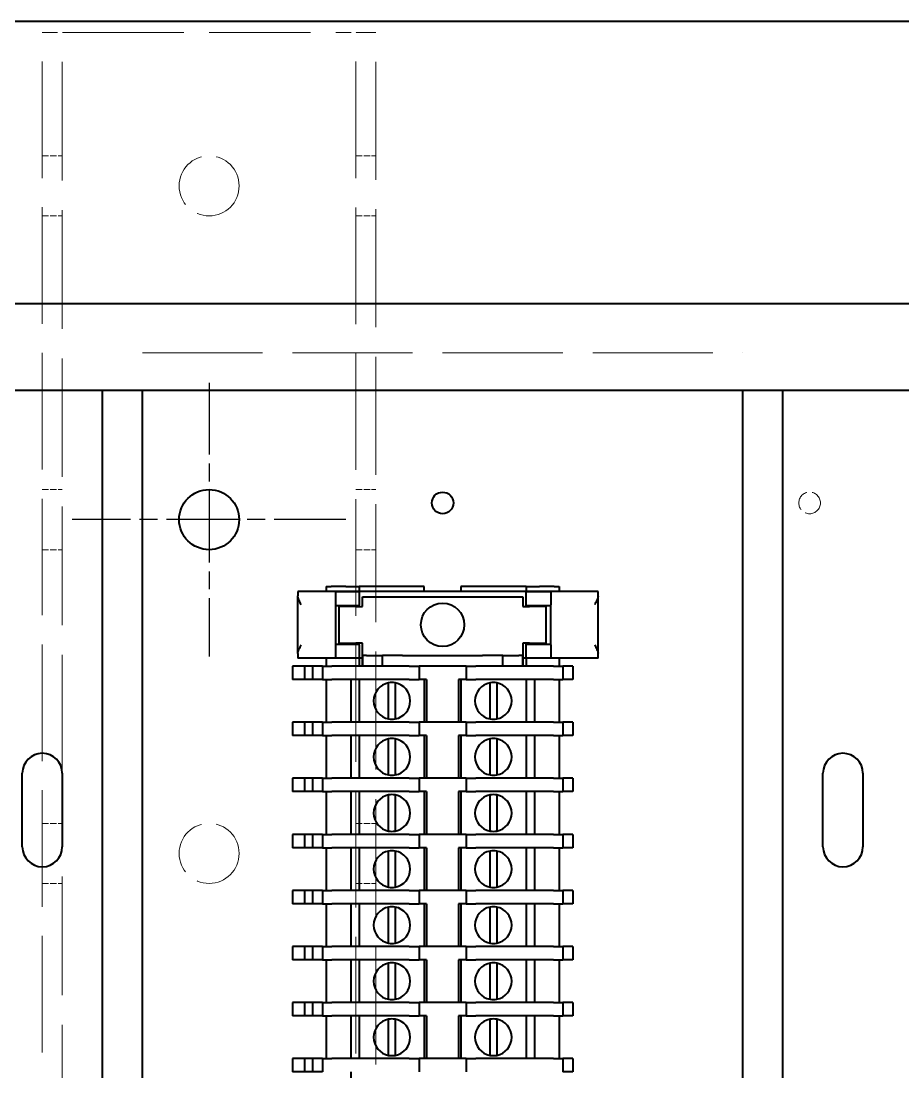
# Model space of a CAD drawing. Header units: millimetres. Extents: x 0 to 4752, y 0 to 3360.
# Drawn here: x 3550.9 to 3683.1, y 1243.1 to 1400.5 of the extents above; entities that cross this region are included whole.
import ezdxf

# ---------------------------------------------------------------- set-up
doc = ezdxf.new("R2010")
doc.units = ezdxf.units.MM
doc.header["$LTSCALE"] = 8
doc.linetypes.add('CHAIN', pattern=[0.3543, 0.2362, -0.0295, 0.0591, -0.0295])
doc.linetypes.add('DASHED', pattern=[0.2067, 0.1654, -0.0413])
for name, color, linetype, lineweight in [('가려진 것(ISO)', 2, 'DASHED', 18), ('가시적인 것(ISO)', 3, 'Continuous', 40), ('중심 표식(ISO)', 1, 'Continuous', 25)]:
    doc.layers.add(name, color=color, linetype=linetype, lineweight=lineweight)

msp = doc.modelspace()

# ---------------------------------------------------------------- linework, layer by layer
at = {"layer": '가려진 것(ISO)', "ltscale": 2.243818}
for p, q in [((3560.09, 1398.83), (3554.09, 1398.83)), ((3604.09, 1398.83), (3598.09, 1398.83))]:
    msp.add_line(p, q, dxfattribs=at)
at = {"layer": '가려진 것(ISO)', "ltscale": 13.203516}
msp.add_line((3554.09, 1005.83), (3554.09, 1398.83), dxfattribs=at)
at = {"layer": '가려진 것(ISO)', "ltscale": 13.425254}
msp.add_line((3557.09, 1287.83), (3557.09, 1398.83), dxfattribs=at)
at = {"layer": '가려진 것(ISO)', "ltscale": 11.490082}
msp.add_line((3560.09, 1398.83), (3598.09, 1398.83), dxfattribs=at)
at = {"layer": '가려진 것(ISO)', "ltscale": 13.215807}
msp.add_line((3601.09, 502.83), (3601.09, 1398.83), dxfattribs=at)
at = {"layer": '가려진 것(ISO)', "ltscale": 13.359282}
msp.add_line((3604.09, 1155.83), (3604.09, 1398.83), dxfattribs=at)
at = {"layer": '가려진 것(ISO)', "ltscale": 0.714161}
for p, q in [((3554.09, 1380.33), (3557.09, 1380.33)), ((3601.09, 1380.33), (3604.09, 1380.33)), ((3554.09, 1371.33), (3557.09, 1371.33)), ((3601.09, 1371.33), (3604.09, 1371.33)), ((3554.09, 1330.33), (3557.09, 1330.33)), ((3601.09, 1330.33), (3604.09, 1330.33)), ((3554.09, 1321.33), (3557.09, 1321.33)), ((3601.09, 1321.33), (3604.09, 1321.33)), ((3554.09, 1280.33), (3557.09, 1280.33)), ((3601.09, 1280.33), (3604.09, 1280.33)), ((3554.09, 1271.33), (3557.09, 1271.33)), ((3601.09, 1271.33), (3604.09, 1271.33))]:
    msp.add_line(p, q, dxfattribs=at)
at = {"layer": '가려진 것(ISO)', "ltscale": 13.606676}
msp.add_line((3569.09, 1350.83), (3659.09, 1350.83), dxfattribs=at)
at = {"layer": '가려진 것(ISO)', "ltscale": 13.455491}
msp.add_line((3557.09, 1187.83), (3557.09, 1276.83), dxfattribs=at)
at = {"layer": '가려진 것(ISO)', "ltscale": 6.731654}
for centre in [(3579.09, 1375.83), (3579.09, 1275.83)]:
    msp.add_circle(centre, 4.5, dxfattribs=at)
at = {"layer": '가려진 것(ISO)', "ltscale": 2.424827}
msp.add_circle((3669.09, 1328.33), 1.62, dxfattribs=at)
at = {"layer": '가시적인 것(ISO)'}
for p, q in [((3456.09, 1400.53), (4106.09, 1400.53)), ((4063.74, 1358.18), (3498.44, 1358.18)), ((4050.74, 1345.18), (3511.44, 1345.18)), ((3563.09, 1005.83), (3563.09, 1345.18)), ((3569.09, 1005.83), (3569.09, 1345.18)), ((3659.09, 1005.83), (3659.09, 1345.18)), ((3665.09, 1005.83), (3665.09, 1345.18)), ((3637.39, 1315.08), (3592.39, 1315.08)), ((3592.39, 1315.08), (3592.39, 1314.4)), ((3596.63, 1315.83), (3596.65, 1315.83)), ((3596.63, 1315.83), (3596.63, 1315.08)), ((3596.65, 1315.83), (3597.39, 1315.83)), ((3599.59, 1315.83), (3597.39, 1315.83)), ((3598.09, 1313.08), (3598.09, 1315.02)), ((3601.59, 1315.02), (3598.09, 1315.02)), ((3599.59, 1315.83), (3601.59, 1315.83)), ((3611.34, 1315.83), (3601.59, 1315.83)), ((3601.59, 1315.83), (3601.59, 1315.08)), ((3601.59, 1315.02), (3601.59, 1313.08)), ((3611.34, 1315.08), (3611.34, 1315.83)), ((3626.59, 1315.83), (3616.84, 1315.83)), ((3616.84, 1315.83), (3616.84, 1315.08)), ((3626.59, 1315.83), (3628.59, 1315.83)), ((3626.59, 1315.83), (3626.59, 1315.08)), ((3626.59, 1313.08), (3626.59, 1315.02)), ((3630.29, 1315.02), (3626.59, 1315.02)), ((3630.79, 1315.83), (3628.59, 1315.83)), ((3630.29, 1315.02), (3630.29, 1313.08)), ((3630.79, 1315.83), (3631.52, 1315.83)), ((3631.52, 1315.83), (3631.55, 1315.83)), ((3631.55, 1315.83), (3631.55, 1315.08)), ((3637.39, 1314.4), (3637.39, 1315.08)), ((3592.39, 1305.76), (3592.39, 1314.4)), ((3602.09, 1312.83), (3602.09, 1314.28)), ((3602.09, 1314.28), (3626.09, 1314.28)), ((3626.09, 1314.28), (3626.09, 1312.83)), ((3637.39, 1305.76), (3637.39, 1314.4)), ((3598.09, 1307.08), (3598.09, 1313.08)), ((3598.09, 1312.98), (3601.59, 1312.98)), ((3601.09, 1312.83), (3598.59, 1312.83)), ((3598.59, 1307.33), (3598.59, 1312.83)), ((3601.09, 1312.83), (3602.09, 1312.83)), ((3601.59, 1312.83), (3601.59, 1313.08)), ((3626.09, 1312.83), (3627.09, 1312.83)), ((3626.59, 1312.83), (3626.59, 1313.08)), ((3626.59, 1312.98), (3630.29, 1312.98)), ((3629.59, 1312.83), (3627.09, 1312.83)), ((3629.59, 1307.33), (3629.59, 1312.83)), ((3630.29, 1307.08), (3630.29, 1313.08)), ((3598.09, 1307.18), (3601.59, 1307.18)), ((3598.09, 1305.15), (3598.09, 1307.08)), ((3598.59, 1307.33), (3601.09, 1307.33)), ((3602.09, 1307.33), (3601.09, 1307.33)), ((3601.59, 1307.08), (3601.59, 1307.33)), ((3601.59, 1307.08), (3601.59, 1305.15)), ((3602.09, 1306.98), (3602.09, 1307.33)), ((3602.09, 1305.48), (3602.09, 1306.98)), ((3626.09, 1307.33), (3626.09, 1306.98)), ((3627.09, 1307.33), (3626.09, 1307.33)), ((3626.09, 1306.98), (3626.09, 1305.48)), ((3626.59, 1307.08), (3626.59, 1307.33)), ((3626.59, 1307.18), (3630.29, 1307.18)), ((3626.59, 1305.15), (3626.59, 1307.08)), ((3627.09, 1307.33), (3629.59, 1307.33)), ((3630.29, 1307.08), (3630.29, 1305.15)), ((3592.39, 1305.76), (3592.39, 1305.08)), ((3602.09, 1305.48), (3602.12, 1305.48)), ((3602.09, 1303.88), (3602.09, 1305.48)), ((3602.67, 1305.48), (3602.12, 1305.48)), ((3602.12, 1303.88), (3602.12, 1305.48)), ((3602.67, 1305.48), (3604.5, 1305.48)), ((3604.5, 1305.48), (3605.09, 1305.48)), ((3608.09, 1305.48), (3605.09, 1305.48)), ((3605.09, 1303.88), (3605.09, 1305.48)), ((3608.09, 1305.48), (3620.09, 1305.48)), ((3623.09, 1305.48), (3620.09, 1305.48)), ((3623.09, 1305.48), (3623.67, 1305.48)), ((3623.09, 1303.88), (3623.09, 1305.48)), ((3623.67, 1305.48), (3625.5, 1305.48)), ((3626.06, 1305.48), (3625.5, 1305.48)), ((3626.06, 1305.48), (3626.06, 1303.88)), ((3626.06, 1305.48), (3626.09, 1305.48)), ((3626.09, 1305.48), (3626.09, 1303.88)), ((3637.39, 1305.08), (3637.39, 1305.76)), ((3593.39, 1303.88), (3591.59, 1303.88)), ((3591.59, 1303.88), (3591.59, 1301.88)), ((3602.09, 1305.08), (3592.39, 1305.08)), ((3594.59, 1303.88), (3593.39, 1303.88)), ((3593.39, 1303.88), (3593.39, 1301.88)), ((3596.09, 1303.88), (3594.59, 1303.88)), ((3594.59, 1303.88), (3594.59, 1301.88)), ((3596.09, 1303.88), (3597.49, 1303.88)), ((3596.09, 1303.88), (3596.09, 1301.88)), ((3596.63, 1305.08), (3596.63, 1303.88)), ((3609.09, 1303.88), (3597.49, 1303.88)), ((3598.09, 1305.15), (3601.59, 1305.15)), ((3601.59, 1305.08), (3601.59, 1303.88)), ((3609.09, 1303.88), (3610.56, 1303.88)), ((3617.61, 1303.88), (3610.56, 1303.88)), ((3610.56, 1303.88), (3610.56, 1301.88)), ((3617.61, 1303.88), (3619.09, 1303.88)), ((3617.61, 1303.88), (3617.61, 1301.88)), ((3630.69, 1303.88), (3619.09, 1303.88)), ((3637.39, 1305.08), (3626.09, 1305.08)), ((3626.59, 1305.15), (3630.29, 1305.15)), ((3626.59, 1305.08), (3626.59, 1303.88)), ((3630.69, 1303.88), (3632.09, 1303.88)), ((3631.55, 1305.08), (3631.55, 1303.88)), ((3633.59, 1303.88), (3632.09, 1303.88)), ((3632.09, 1303.88), (3632.09, 1301.88)), ((3633.59, 1303.88), (3633.59, 1301.88)), ((3593.39, 1301.88), (3591.59, 1301.88)), ((3594.59, 1301.88), (3593.39, 1301.88)), ((3596.09, 1301.88), (3594.59, 1301.88)), ((3596.09, 1301.88), (3597.49, 1301.88)), ((3596.63, 1301.88), (3596.63, 1295.48)), ((3609.09, 1301.88), (3597.49, 1301.88)), ((3600.34, 1301.88), (3600.34, 1295.48)), ((3601.59, 1301.88), (3601.59, 1295.48)), ((3609.09, 1301.88), (3610.56, 1301.88)), ((3611.69, 1301.88), (3610.56, 1301.88)), ((3611.34, 1301.88), (3611.34, 1295.48)), ((3611.69, 1301.88), (3611.69, 1295.48)), ((3616.49, 1301.88), (3616.49, 1295.48)), ((3617.61, 1301.88), (3616.49, 1301.88)), ((3616.84, 1301.88), (3616.84, 1295.48)), ((3617.61, 1301.88), (3619.09, 1301.88)), ((3630.69, 1301.88), (3619.09, 1301.88)), ((3626.59, 1301.88), (3626.59, 1295.48)), ((3627.84, 1301.88), (3627.84, 1295.48)), ((3630.69, 1301.88), (3632.09, 1301.88)), ((3631.55, 1301.88), (3631.55, 1295.48)), ((3633.59, 1301.88), (3632.09, 1301.88)), ((3605.99, 1297.54), (3605.99, 1299.83)), ((3606.99, 1299.83), (3606.99, 1297.54)), ((3621.19, 1297.54), (3621.19, 1299.83)), ((3622.19, 1299.83), (3622.19, 1297.54)), ((3593.39, 1295.48), (3591.59, 1295.48)), ((3591.59, 1295.48), (3591.59, 1293.48)), ((3594.59, 1295.48), (3593.39, 1295.48)), ((3593.39, 1295.48), (3593.39, 1293.48)), ((3596.09, 1295.48), (3594.59, 1295.48)), ((3594.59, 1295.48), (3594.59, 1293.48)), ((3596.09, 1295.48), (3597.49, 1295.48)), ((3596.09, 1295.48), (3596.09, 1293.48)), ((3609.09, 1295.48), (3597.49, 1295.48)), ((3609.09, 1295.48), (3610.56, 1295.48)), ((3617.61, 1295.48), (3610.56, 1295.48)), ((3610.56, 1295.48), (3610.56, 1293.48)), ((3616.49, 1295.48), (3611.69, 1295.48)), ((3617.61, 1295.48), (3619.09, 1295.48)), ((3617.61, 1295.48), (3617.61, 1293.48)), ((3630.69, 1295.48), (3619.09, 1295.48)), ((3630.69, 1295.48), (3632.09, 1295.48)), ((3633.59, 1295.48), (3632.09, 1295.48)), ((3632.09, 1295.48), (3632.09, 1293.48)), ((3633.59, 1295.48), (3633.59, 1293.48)), ((3593.39, 1293.48), (3591.59, 1293.48)), ((3594.59, 1293.48), (3593.39, 1293.48)), ((3596.09, 1293.48), (3594.59, 1293.48)), ((3596.09, 1293.48), (3597.49, 1293.48)), ((3596.63, 1293.48), (3596.63, 1287.08)), ((3609.09, 1293.48), (3597.49, 1293.48)), ((3600.34, 1293.48), (3600.34, 1287.08)), ((3601.59, 1293.48), (3601.59, 1287.08)), ((3609.09, 1293.48), (3610.56, 1293.48)), ((3611.69, 1293.48), (3610.56, 1293.48)), ((3611.34, 1293.48), (3611.34, 1287.08)), ((3611.69, 1293.48), (3611.69, 1287.08)), ((3616.49, 1293.48), (3616.49, 1287.08)), ((3617.61, 1293.48), (3616.49, 1293.48)), ((3616.84, 1293.48), (3616.84, 1287.08)), ((3617.61, 1293.48), (3619.09, 1293.48)), ((3630.69, 1293.48), (3619.09, 1293.48)), ((3626.59, 1293.48), (3626.59, 1287.08)), ((3627.84, 1293.48), (3627.84, 1287.08)), ((3630.69, 1293.48), (3632.09, 1293.48)), ((3631.55, 1293.48), (3631.55, 1287.08)), ((3633.59, 1293.48), (3632.09, 1293.48)), ((3605.99, 1289.14), (3605.99, 1291.43)), ((3606.99, 1291.43), (3606.99, 1289.14)), ((3621.19, 1289.14), (3621.19, 1291.43)), ((3622.19, 1291.43), (3622.19, 1289.14)), ((3551.09, 1276.83), (3551.09, 1287.83)), ((3557.09, 1287.83), (3557.09, 1276.83)), ((3593.39, 1287.08), (3591.59, 1287.08)), ((3591.59, 1287.08), (3591.59, 1285.08)), ((3594.59, 1287.08), (3593.39, 1287.08)), ((3593.39, 1287.08), (3593.39, 1285.08)), ((3596.09, 1287.08), (3594.59, 1287.08)), ((3594.59, 1287.08), (3594.59, 1285.08)), ((3596.09, 1287.08), (3597.49, 1287.08)), ((3596.09, 1287.08), (3596.09, 1285.08)), ((3609.09, 1287.08), (3597.49, 1287.08)), ((3609.09, 1287.08), (3610.56, 1287.08)), ((3617.61, 1287.08), (3610.56, 1287.08)), ((3610.56, 1287.08), (3610.56, 1285.08)), ((3616.49, 1287.08), (3611.69, 1287.08)), ((3617.61, 1287.08), (3619.09, 1287.08)), ((3617.61, 1287.08), (3617.61, 1285.08)), ((3630.69, 1287.08), (3619.09, 1287.08)), ((3630.69, 1287.08), (3632.09, 1287.08)), ((3633.59, 1287.08), (3632.09, 1287.08)), ((3632.09, 1287.08), (3632.09, 1285.08)), ((3633.59, 1287.08), (3633.59, 1285.08)), ((3671.09, 1276.83), (3671.09, 1287.83)), ((3677.09, 1287.83), (3677.09, 1276.83)), ((3593.39, 1285.08), (3591.59, 1285.08)), ((3594.59, 1285.08), (3593.39, 1285.08)), ((3596.09, 1285.08), (3594.59, 1285.08)), ((3596.09, 1285.08), (3597.49, 1285.08)), ((3596.63, 1285.08), (3596.63, 1278.68)), ((3609.09, 1285.08), (3597.49, 1285.08)), ((3600.34, 1285.08), (3600.34, 1278.68)), ((3601.59, 1285.08), (3601.59, 1278.68)), ((3609.09, 1285.08), (3610.56, 1285.08)), ((3611.69, 1285.08), (3610.56, 1285.08)), ((3611.34, 1285.08), (3611.34, 1278.68)), ((3611.69, 1285.08), (3611.69, 1278.68)), ((3616.49, 1285.08), (3616.49, 1278.68)), ((3617.61, 1285.08), (3616.49, 1285.08)), ((3616.84, 1285.08), (3616.84, 1278.68)), ((3617.61, 1285.08), (3619.09, 1285.08)), ((3630.69, 1285.08), (3619.09, 1285.08)), ((3626.59, 1285.08), (3626.59, 1278.68)), ((3627.84, 1285.08), (3627.84, 1278.68)), ((3630.69, 1285.08), (3632.09, 1285.08)), ((3631.55, 1285.08), (3631.55, 1278.68)), ((3633.59, 1285.08), (3632.09, 1285.08)), ((3605.99, 1280.74), (3605.99, 1283.03)), ((3606.99, 1283.03), (3606.99, 1280.74)), ((3621.19, 1280.74), (3621.19, 1283.03)), ((3622.19, 1283.03), (3622.19, 1280.74)), ((3593.39, 1278.68), (3591.59, 1278.68)), ((3591.59, 1278.68), (3591.59, 1276.68)), ((3594.59, 1278.68), (3593.39, 1278.68)), ((3593.39, 1278.68), (3593.39, 1276.68)), ((3596.09, 1278.68), (3594.59, 1278.68)), ((3594.59, 1278.68), (3594.59, 1276.68)), ((3596.09, 1278.68), (3597.49, 1278.68)), ((3596.09, 1278.68), (3596.09, 1276.68)), ((3609.09, 1278.68), (3597.49, 1278.68)), ((3609.09, 1278.68), (3610.56, 1278.68)), ((3617.61, 1278.68), (3610.56, 1278.68)), ((3610.56, 1278.68), (3610.56, 1276.68)), ((3616.49, 1278.68), (3611.69, 1278.68)), ((3617.61, 1278.68), (3619.09, 1278.68)), ((3617.61, 1278.68), (3617.61, 1276.68)), ((3630.69, 1278.68), (3619.09, 1278.68)), ((3630.69, 1278.68), (3632.09, 1278.68)), ((3633.59, 1278.68), (3632.09, 1278.68)), ((3632.09, 1278.68), (3632.09, 1276.68)), ((3633.59, 1278.68), (3633.59, 1276.68)), ((3593.39, 1276.68), (3591.59, 1276.68)), ((3594.59, 1276.68), (3593.39, 1276.68)), ((3596.09, 1276.68), (3594.59, 1276.68)), ((3596.09, 1276.68), (3597.49, 1276.68)), ((3596.63, 1276.68), (3596.63, 1270.28)), ((3609.09, 1276.68), (3597.49, 1276.68)), ((3600.34, 1276.68), (3600.34, 1270.28)), ((3601.59, 1276.68), (3601.59, 1270.28)), ((3609.09, 1276.68), (3610.56, 1276.68)), ((3611.69, 1276.68), (3610.56, 1276.68)), ((3611.34, 1276.68), (3611.34, 1270.28)), ((3611.69, 1276.68), (3611.69, 1270.28)), ((3616.49, 1276.68), (3616.49, 1270.28)), ((3617.61, 1276.68), (3616.49, 1276.68)), ((3616.84, 1276.68), (3616.84, 1270.28)), ((3617.61, 1276.68), (3619.09, 1276.68)), ((3630.69, 1276.68), (3619.09, 1276.68)), ((3626.59, 1276.68), (3626.59, 1270.28)), ((3627.84, 1276.68), (3627.84, 1270.28)), ((3630.69, 1276.68), (3632.09, 1276.68)), ((3631.55, 1276.68), (3631.55, 1270.28)), ((3633.59, 1276.68), (3632.09, 1276.68)), ((3605.99, 1272.34), (3605.99, 1274.63)), ((3606.99, 1274.63), (3606.99, 1272.34)), ((3621.19, 1272.34), (3621.19, 1274.63)), ((3622.19, 1274.63), (3622.19, 1272.34)), ((3593.39, 1270.28), (3591.59, 1270.28)), ((3591.59, 1270.28), (3591.59, 1268.28)), ((3594.59, 1270.28), (3593.39, 1270.28)), ((3593.39, 1270.28), (3593.39, 1268.28)), ((3596.09, 1270.28), (3594.59, 1270.28)), ((3594.59, 1270.28), (3594.59, 1268.28)), ((3596.09, 1270.28), (3597.49, 1270.28)), ((3596.09, 1270.28), (3596.09, 1268.28)), ((3609.09, 1270.28), (3597.49, 1270.28)), ((3609.09, 1270.28), (3610.56, 1270.28)), ((3617.61, 1270.28), (3610.56, 1270.28)), ((3610.56, 1270.28), (3610.56, 1268.28)), ((3616.49, 1270.28), (3611.69, 1270.28)), ((3617.61, 1270.28), (3619.09, 1270.28)), ((3617.61, 1270.28), (3617.61, 1268.28)), ((3630.69, 1270.28), (3619.09, 1270.28)), ((3630.69, 1270.28), (3632.09, 1270.28)), ((3633.59, 1270.28), (3632.09, 1270.28)), ((3632.09, 1270.28), (3632.09, 1268.28)), ((3633.59, 1270.28), (3633.59, 1268.28)), ((3593.39, 1268.28), (3591.59, 1268.28)), ((3594.59, 1268.28), (3593.39, 1268.28)), ((3596.09, 1268.28), (3594.59, 1268.28)), ((3596.09, 1268.28), (3597.49, 1268.28)), ((3596.63, 1268.28), (3596.63, 1261.88)), ((3609.09, 1268.28), (3597.49, 1268.28)), ((3600.34, 1268.28), (3600.34, 1261.88)), ((3601.59, 1268.28), (3601.59, 1261.88)), ((3609.09, 1268.28), (3610.56, 1268.28)), ((3611.69, 1268.28), (3610.56, 1268.28)), ((3611.34, 1268.28), (3611.34, 1261.88)), ((3611.69, 1268.28), (3611.69, 1261.88)), ((3616.49, 1268.28), (3616.49, 1261.88)), ((3617.61, 1268.28), (3616.49, 1268.28)), ((3616.84, 1268.28), (3616.84, 1261.88)), ((3617.61, 1268.28), (3619.09, 1268.28)), ((3630.69, 1268.28), (3619.09, 1268.28)), ((3626.59, 1268.28), (3626.59, 1261.88)), ((3627.84, 1268.28), (3627.84, 1261.88)), ((3630.69, 1268.28), (3632.09, 1268.28)), ((3631.55, 1268.28), (3631.55, 1261.88)), ((3633.59, 1268.28), (3632.09, 1268.28)), ((3605.99, 1263.94), (3605.99, 1266.23)), ((3606.99, 1266.23), (3606.99, 1263.94)), ((3621.19, 1263.94), (3621.19, 1266.23)), ((3622.19, 1266.23), (3622.19, 1263.94)), ((3593.39, 1261.88), (3591.59, 1261.88)), ((3591.59, 1261.88), (3591.59, 1259.88)), ((3594.59, 1261.88), (3593.39, 1261.88)), ((3593.39, 1261.88), (3593.39, 1259.88)), ((3596.09, 1261.88), (3594.59, 1261.88)), ((3594.59, 1261.88), (3594.59, 1259.88)), ((3596.09, 1261.88), (3597.49, 1261.88)), ((3596.09, 1261.88), (3596.09, 1259.88)), ((3609.09, 1261.88), (3597.49, 1261.88)), ((3609.09, 1261.88), (3610.56, 1261.88)), ((3617.61, 1261.88), (3610.56, 1261.88)), ((3610.56, 1261.88), (3610.56, 1259.88)), ((3616.49, 1261.88), (3611.69, 1261.88)), ((3617.61, 1261.88), (3619.09, 1261.88)), ((3617.61, 1261.88), (3617.61, 1259.88)), ((3630.69, 1261.88), (3619.09, 1261.88)), ((3630.69, 1261.88), (3632.09, 1261.88)), ((3633.59, 1261.88), (3632.09, 1261.88)), ((3632.09, 1261.88), (3632.09, 1259.88)), ((3633.59, 1261.88), (3633.59, 1259.88)), ((3593.39, 1259.88), (3591.59, 1259.88)), ((3594.59, 1259.88), (3593.39, 1259.88)), ((3596.09, 1259.88), (3594.59, 1259.88)), ((3596.09, 1259.88), (3597.49, 1259.88)), ((3596.63, 1259.88), (3596.63, 1253.48)), ((3609.09, 1259.88), (3597.49, 1259.88)), ((3600.34, 1259.88), (3600.34, 1253.48)), ((3601.59, 1259.88), (3601.59, 1253.48)), ((3609.09, 1259.88), (3610.56, 1259.88)), ((3611.69, 1259.88), (3610.56, 1259.88)), ((3611.34, 1259.88), (3611.34, 1253.48)), ((3611.69, 1259.88), (3611.69, 1253.48)), ((3616.49, 1259.88), (3616.49, 1253.48)), ((3617.61, 1259.88), (3616.49, 1259.88)), ((3616.84, 1259.88), (3616.84, 1253.48)), ((3617.61, 1259.88), (3619.09, 1259.88)), ((3630.69, 1259.88), (3619.09, 1259.88)), ((3626.59, 1259.88), (3626.59, 1253.48)), ((3627.84, 1259.88), (3627.84, 1253.48)), ((3630.69, 1259.88), (3632.09, 1259.88)), ((3631.55, 1259.88), (3631.55, 1253.48)), ((3633.59, 1259.88), (3632.09, 1259.88)), ((3605.99, 1255.54), (3605.99, 1257.83)), ((3606.99, 1257.83), (3606.99, 1255.54)), ((3621.19, 1255.54), (3621.19, 1257.83)), ((3622.19, 1257.83), (3622.19, 1255.54)), ((3593.39, 1253.48), (3591.59, 1253.48)), ((3591.59, 1253.48), (3591.59, 1251.48)), ((3594.59, 1253.48), (3593.39, 1253.48)), ((3593.39, 1253.48), (3593.39, 1251.48)), ((3596.09, 1253.48), (3594.59, 1253.48)), ((3594.59, 1253.48), (3594.59, 1251.48)), ((3596.09, 1253.48), (3597.49, 1253.48)), ((3596.09, 1253.48), (3596.09, 1251.48)), ((3609.09, 1253.48), (3597.49, 1253.48)), ((3609.09, 1253.48), (3610.56, 1253.48)), ((3617.61, 1253.48), (3610.56, 1253.48)), ((3610.56, 1253.48), (3610.56, 1251.48)), ((3616.49, 1253.48), (3611.69, 1253.48)), ((3617.61, 1253.48), (3619.09, 1253.48)), ((3617.61, 1253.48), (3617.61, 1251.48)), ((3630.69, 1253.48), (3619.09, 1253.48)), ((3630.69, 1253.48), (3632.09, 1253.48)), ((3633.59, 1253.48), (3632.09, 1253.48)), ((3632.09, 1253.48), (3632.09, 1251.48)), ((3633.59, 1253.48), (3633.59, 1251.48)), ((3593.39, 1251.48), (3591.59, 1251.48)), ((3594.59, 1251.48), (3593.39, 1251.48)), ((3596.09, 1251.48), (3594.59, 1251.48)), ((3596.09, 1251.48), (3597.49, 1251.48)), ((3596.63, 1251.48), (3596.63, 1245.08)), ((3609.09, 1251.48), (3597.49, 1251.48)), ((3600.34, 1251.48), (3600.34, 1245.08)), ((3601.59, 1251.48), (3601.59, 1245.08)), ((3609.09, 1251.48), (3610.56, 1251.48)), ((3611.69, 1251.48), (3610.56, 1251.48)), ((3611.34, 1251.48), (3611.34, 1245.08)), ((3611.69, 1251.48), (3611.69, 1245.08)), ((3616.49, 1251.48), (3616.49, 1245.08)), ((3617.61, 1251.48), (3616.49, 1251.48)), ((3616.84, 1251.48), (3616.84, 1245.08)), ((3617.61, 1251.48), (3619.09, 1251.48)), ((3630.69, 1251.48), (3619.09, 1251.48)), ((3626.59, 1251.48), (3626.59, 1245.08)), ((3627.84, 1251.48), (3627.84, 1245.08)), ((3630.69, 1251.48), (3632.09, 1251.48)), ((3631.55, 1251.48), (3631.55, 1245.08)), ((3633.59, 1251.48), (3632.09, 1251.48)), ((3605.99, 1247.14), (3605.99, 1249.43)), ((3606.99, 1249.43), (3606.99, 1247.14)), ((3621.19, 1247.14), (3621.19, 1249.43)), ((3622.19, 1249.43), (3622.19, 1247.14)), ((3593.39, 1245.08), (3591.59, 1245.08)), ((3591.59, 1245.08), (3591.59, 1243.08)), ((3594.59, 1245.08), (3593.39, 1245.08)), ((3593.39, 1245.08), (3593.39, 1243.08)), ((3596.09, 1245.08), (3594.59, 1245.08)), ((3594.59, 1245.08), (3594.59, 1243.08)), ((3596.09, 1245.08), (3597.49, 1245.08)), ((3596.09, 1245.08), (3596.09, 1243.08)), ((3609.09, 1245.08), (3597.49, 1245.08)), ((3609.09, 1245.08), (3610.56, 1245.08)), ((3617.61, 1245.08), (3610.56, 1245.08)), ((3610.56, 1245.08), (3610.56, 1243.08)), ((3616.49, 1245.08), (3611.69, 1245.08)), ((3617.61, 1245.08), (3619.09, 1245.08)), ((3617.61, 1245.08), (3617.61, 1243.08)), ((3630.69, 1245.08), (3619.09, 1245.08)), ((3630.69, 1245.08), (3632.09, 1245.08)), ((3633.59, 1245.08), (3632.09, 1245.08)), ((3632.09, 1245.08), (3632.09, 1243.08)), ((3633.59, 1245.08), (3633.59, 1243.08)), ((3593.39, 1243.08), (3591.59, 1243.08)), ((3594.59, 1243.08), (3593.39, 1243.08)), ((3596.09, 1243.08), (3594.59, 1243.08)), ((3600.34, 1243.08), (3600.34, 1236.68)), ((3633.59, 1243.08), (3632.09, 1243.08))]:
    msp.add_line(p, q, dxfattribs=at)
for centre, radius in [((3579.09, 1325.83), 4.5), ((3614.09, 1328.33), 1.62), ((3614.09, 1310.08), 3.25)]:
    msp.add_circle(centre, radius, dxfattribs=at)
for centre, radius, start, end in [((3606.49, 1298.68), 2.75, 100.4757, 259.5243), ((3606.49, 1298.68), 2.75, 79.5243, 100.4757), ((3606.49, 1298.68), 2.75, 280.4757, 79.5243), ((3621.69, 1298.68), 2.75, 100.4757, 259.5243), ((3621.69, 1298.68), 2.75, 79.5243, 100.4757), ((3621.69, 1298.68), 2.75, 280.4757, 79.5243), ((3606.49, 1298.68), 2.75, 259.5243, 280.4757), ((3621.69, 1298.68), 2.75, 259.5243, 280.4757), ((3606.49, 1290.28), 2.75, 100.4757, 259.5243), ((3606.49, 1290.28), 2.75, 79.5243, 100.4757), ((3606.49, 1290.28), 2.75, 280.4757, 79.5243), ((3621.69, 1290.28), 2.75, 100.4757, 259.5243), ((3621.69, 1290.28), 2.75, 79.5243, 100.4757), ((3621.69, 1290.28), 2.75, 280.4757, 79.5243), ((3554.09, 1287.83), 3, 0, 180), ((3674.09, 1287.83), 3, 0, 180), ((3606.49, 1290.28), 2.75, 259.5243, 280.4757), ((3621.69, 1290.28), 2.75, 259.5243, 280.4757), ((3606.49, 1281.88), 2.75, 100.4757, 259.5243), ((3606.49, 1281.88), 2.75, 79.5243, 100.4757), ((3606.49, 1281.88), 2.75, 280.4757, 79.5243), ((3621.69, 1281.88), 2.75, 100.4757, 259.5243), ((3621.69, 1281.88), 2.75, 79.5243, 100.4757), ((3621.69, 1281.88), 2.75, 280.4757, 79.5243), ((3606.49, 1281.88), 2.75, 259.5243, 280.4757), ((3621.69, 1281.88), 2.75, 259.5243, 280.4757), ((3554.09, 1276.83), 3, 180, 0), ((3606.49, 1273.48), 2.75, 100.4757, 259.5243), ((3606.49, 1273.48), 2.75, 79.5243, 100.4757), ((3606.49, 1273.48), 2.75, 280.4757, 79.5243), ((3621.69, 1273.48), 2.75, 100.4757, 259.5243), ((3621.69, 1273.48), 2.75, 79.5243, 100.4757), ((3621.69, 1273.48), 2.75, 280.4757, 79.5243), ((3674.09, 1276.83), 3, 180, 0), ((3606.49, 1273.48), 2.75, 259.5243, 280.4757), ((3621.69, 1273.48), 2.75, 259.5243, 280.4757), ((3606.49, 1265.08), 2.75, 100.4757, 259.5243), ((3606.49, 1265.08), 2.75, 79.5243, 100.4757), ((3606.49, 1265.08), 2.75, 280.4757, 79.5243), ((3621.69, 1265.08), 2.75, 100.4757, 259.5243), ((3621.69, 1265.08), 2.75, 79.5243, 100.4757), ((3621.69, 1265.08), 2.75, 280.4757, 79.5243), ((3606.49, 1265.08), 2.75, 259.5243, 280.4757), ((3621.69, 1265.08), 2.75, 259.5243, 280.4757), ((3606.49, 1256.68), 2.75, 100.4757, 259.5243), ((3606.49, 1256.68), 2.75, 79.5243, 100.4757), ((3606.49, 1256.68), 2.75, 280.4757, 79.5243), ((3621.69, 1256.68), 2.75, 100.4757, 259.5243), ((3621.69, 1256.68), 2.75, 79.5243, 100.4757), ((3621.69, 1256.68), 2.75, 280.4757, 79.5243), ((3606.49, 1256.68), 2.75, 259.5243, 280.4757), ((3621.69, 1256.68), 2.75, 259.5243, 280.4757), ((3606.49, 1248.28), 2.75, 100.4757, 259.5243), ((3606.49, 1248.28), 2.75, 79.5243, 100.4757), ((3606.49, 1248.28), 2.75, 280.4757, 79.5243), ((3621.69, 1248.28), 2.75, 100.4757, 259.5243), ((3621.69, 1248.28), 2.75, 79.5243, 100.4757), ((3621.69, 1248.28), 2.75, 280.4757, 79.5243), ((3606.49, 1248.28), 2.75, 259.5243, 280.4757), ((3621.69, 1248.28), 2.75, 259.5243, 280.4757)]:
    msp.add_arc(centre, radius, start, end, dxfattribs=at)
for points, knots in [([(3592.89, 1313.08), (3592.78, 1313.31), (3592.66, 1313.55), (3592.46, 1314), (3592.39, 1314.22), (3592.39, 1314.4)], [0, 0, 0, 0, 0.0748193, 0.0748193, 0.1496386, 0.1496386, 0.1496386, 0.1496386]), ([(3637.39, 1314.4), (3637.39, 1314.22), (3637.31, 1314), (3637.12, 1313.55), (3637, 1313.31), (3636.89, 1313.08)], [0.3253911, 0.3253911, 0.3253911, 0.3253911, 0.4002104, 0.4002104, 0.4750297, 0.4750297, 0.4750297, 0.4750297]), ([(3592.39, 1305.76), (3592.39, 1305.95), (3592.46, 1306.16), (3592.66, 1306.62), (3592.78, 1306.86), (3592.89, 1307.08)], [0.3253911, 0.3253911, 0.3253911, 0.3253911, 0.4002104, 0.4002104, 0.4750297, 0.4750297, 0.4750297, 0.4750297]), ([(3636.89, 1307.08), (3637, 1306.86), (3637.12, 1306.62), (3637.31, 1306.16), (3637.39, 1305.95), (3637.39, 1305.76)], [0, 0, 0, 0, 0.0748193, 0.0748193, 0.1496386, 0.1496386, 0.1496386, 0.1496386]), ([(3605.99, 1299.83), (3605.99, 1300.03), (3605.99, 1300.26), (3605.99, 1300.62), (3605.99, 1300.81), (3605.99, 1301.08), (3605.99, 1301.2), (3605.99, 1301.34), (3605.99, 1301.37), (3605.99, 1301.39)], [0.7826557, 0.7826557, 0.7826557, 0.7826557, 0.8426253, 0.8426253, 0.8991856, 0.8991856, 0.9546323, 0.9546323, 1.009615, 1.009615, 1.009615, 1.009615]), ([(3606.99, 1301.39), (3606.99, 1301.37), (3606.99, 1301.34), (3606.99, 1301.2), (3606.99, 1301.08), (3606.99, 1300.81), (3606.99, 1300.62), (3606.99, 1300.26), (3606.99, 1300.03), (3606.99, 1299.83)], [0.3365383, 0.3365383, 0.3365383, 0.3365383, 0.391521, 0.391521, 0.4469677, 0.4469677, 0.503528, 0.503528, 0.5634976, 0.5634976, 0.5634976, 0.5634976]), ([(3621.19, 1299.83), (3621.19, 1300.03), (3621.19, 1300.26), (3621.19, 1300.62), (3621.19, 1300.81), (3621.19, 1301.08), (3621.19, 1301.2), (3621.19, 1301.34), (3621.19, 1301.37), (3621.19, 1301.39)], [0.7826557, 0.7826557, 0.7826557, 0.7826557, 0.8426253, 0.8426253, 0.8991856, 0.8991856, 0.9546323, 0.9546323, 1.009615, 1.009615, 1.009615, 1.009615]), ([(3622.19, 1301.39), (3622.19, 1301.37), (3622.19, 1301.34), (3622.19, 1301.2), (3622.19, 1301.08), (3622.19, 1300.81), (3622.19, 1300.62), (3622.19, 1300.26), (3622.19, 1300.03), (3622.19, 1299.83)], [0.3365383, 0.3365383, 0.3365383, 0.3365383, 0.391521, 0.391521, 0.4469677, 0.4469677, 0.503528, 0.503528, 0.5634976, 0.5634976, 0.5634976, 0.5634976]), ([(3605.99, 1295.98), (3605.99, 1296), (3605.99, 1296.02), (3605.99, 1296.16), (3605.99, 1296.29), (3605.99, 1296.55), (3605.99, 1296.74), (3605.99, 1297.1), (3605.99, 1297.34), (3605.99, 1297.54)], [0.3365383, 0.3365383, 0.3365383, 0.3365383, 0.391521, 0.391521, 0.4469677, 0.4469677, 0.503528, 0.503528, 0.5634976, 0.5634976, 0.5634976, 0.5634976]), ([(3606.99, 1297.54), (3606.99, 1297.34), (3606.99, 1297.1), (3606.99, 1296.74), (3606.99, 1296.55), (3606.99, 1296.29), (3606.99, 1296.16), (3606.99, 1296.02), (3606.99, 1296), (3606.99, 1295.98)], [0.7826557, 0.7826557, 0.7826557, 0.7826557, 0.8426253, 0.8426253, 0.8991856, 0.8991856, 0.9546323, 0.9546323, 1.009615, 1.009615, 1.009615, 1.009615]), ([(3621.19, 1295.98), (3621.19, 1296), (3621.19, 1296.02), (3621.19, 1296.16), (3621.19, 1296.29), (3621.19, 1296.55), (3621.19, 1296.74), (3621.19, 1297.1), (3621.19, 1297.34), (3621.19, 1297.54)], [0.3365383, 0.3365383, 0.3365383, 0.3365383, 0.391521, 0.391521, 0.4469677, 0.4469677, 0.503528, 0.503528, 0.5634976, 0.5634976, 0.5634976, 0.5634976]), ([(3622.19, 1297.54), (3622.19, 1297.34), (3622.19, 1297.1), (3622.19, 1296.74), (3622.19, 1296.55), (3622.19, 1296.29), (3622.19, 1296.16), (3622.19, 1296.02), (3622.19, 1296), (3622.19, 1295.98)], [0.7826557, 0.7826557, 0.7826557, 0.7826557, 0.8426253, 0.8426253, 0.8991856, 0.8991856, 0.9546323, 0.9546323, 1.009615, 1.009615, 1.009615, 1.009615]), ([(3605.99, 1291.43), (3605.99, 1291.63), (3605.99, 1291.86), (3605.99, 1292.22), (3605.99, 1292.41), (3605.99, 1292.68), (3605.99, 1292.8), (3605.99, 1292.94), (3605.99, 1292.97), (3605.99, 1292.99)], [0.7826557, 0.7826557, 0.7826557, 0.7826557, 0.8426253, 0.8426253, 0.8991856, 0.8991856, 0.9546323, 0.9546323, 1.009615, 1.009615, 1.009615, 1.009615]), ([(3606.99, 1292.99), (3606.99, 1292.97), (3606.99, 1292.94), (3606.99, 1292.8), (3606.99, 1292.68), (3606.99, 1292.41), (3606.99, 1292.22), (3606.99, 1291.86), (3606.99, 1291.63), (3606.99, 1291.43)], [0.3365383, 0.3365383, 0.3365383, 0.3365383, 0.391521, 0.391521, 0.4469677, 0.4469677, 0.503528, 0.503528, 0.5634976, 0.5634976, 0.5634976, 0.5634976]), ([(3621.19, 1291.43), (3621.19, 1291.63), (3621.19, 1291.86), (3621.19, 1292.22), (3621.19, 1292.41), (3621.19, 1292.68), (3621.19, 1292.8), (3621.19, 1292.94), (3621.19, 1292.97), (3621.19, 1292.99)], [0.7826557, 0.7826557, 0.7826557, 0.7826557, 0.8426253, 0.8426253, 0.8991856, 0.8991856, 0.9546323, 0.9546323, 1.009615, 1.009615, 1.009615, 1.009615]), ([(3622.19, 1292.99), (3622.19, 1292.97), (3622.19, 1292.94), (3622.19, 1292.8), (3622.19, 1292.68), (3622.19, 1292.41), (3622.19, 1292.22), (3622.19, 1291.86), (3622.19, 1291.63), (3622.19, 1291.43)], [0.3365383, 0.3365383, 0.3365383, 0.3365383, 0.391521, 0.391521, 0.4469677, 0.4469677, 0.503528, 0.503528, 0.5634976, 0.5634976, 0.5634976, 0.5634976]), ([(3605.99, 1287.58), (3605.99, 1287.6), (3605.99, 1287.62), (3605.99, 1287.76), (3605.99, 1287.89), (3605.99, 1288.15), (3605.99, 1288.34), (3605.99, 1288.7), (3605.99, 1288.94), (3605.99, 1289.14)], [0.3365383, 0.3365383, 0.3365383, 0.3365383, 0.391521, 0.391521, 0.4469677, 0.4469677, 0.503528, 0.503528, 0.5634976, 0.5634976, 0.5634976, 0.5634976]), ([(3606.99, 1289.14), (3606.99, 1288.94), (3606.99, 1288.7), (3606.99, 1288.34), (3606.99, 1288.15), (3606.99, 1287.89), (3606.99, 1287.76), (3606.99, 1287.62), (3606.99, 1287.6), (3606.99, 1287.58)], [0.7826557, 0.7826557, 0.7826557, 0.7826557, 0.8426253, 0.8426253, 0.8991856, 0.8991856, 0.9546323, 0.9546323, 1.009615, 1.009615, 1.009615, 1.009615]), ([(3621.19, 1287.58), (3621.19, 1287.6), (3621.19, 1287.62), (3621.19, 1287.76), (3621.19, 1287.89), (3621.19, 1288.15), (3621.19, 1288.34), (3621.19, 1288.7), (3621.19, 1288.94), (3621.19, 1289.14)], [0.3365383, 0.3365383, 0.3365383, 0.3365383, 0.391521, 0.391521, 0.4469677, 0.4469677, 0.503528, 0.503528, 0.5634976, 0.5634976, 0.5634976, 0.5634976]), ([(3622.19, 1289.14), (3622.19, 1288.94), (3622.19, 1288.7), (3622.19, 1288.34), (3622.19, 1288.15), (3622.19, 1287.89), (3622.19, 1287.76), (3622.19, 1287.62), (3622.19, 1287.6), (3622.19, 1287.58)], [0.7826557, 0.7826557, 0.7826557, 0.7826557, 0.8426253, 0.8426253, 0.8991856, 0.8991856, 0.9546323, 0.9546323, 1.009615, 1.009615, 1.009615, 1.009615]), ([(3605.99, 1283.03), (3605.99, 1283.23), (3605.99, 1283.46), (3605.99, 1283.82), (3605.99, 1284.01), (3605.99, 1284.28), (3605.99, 1284.4), (3605.99, 1284.54), (3605.99, 1284.57), (3605.99, 1284.59)], [0.7826557, 0.7826557, 0.7826557, 0.7826557, 0.8426253, 0.8426253, 0.8991856, 0.8991856, 0.9546323, 0.9546323, 1.009615, 1.009615, 1.009615, 1.009615]), ([(3606.99, 1284.59), (3606.99, 1284.57), (3606.99, 1284.54), (3606.99, 1284.4), (3606.99, 1284.28), (3606.99, 1284.01), (3606.99, 1283.82), (3606.99, 1283.46), (3606.99, 1283.23), (3606.99, 1283.03)], [0.3365383, 0.3365383, 0.3365383, 0.3365383, 0.391521, 0.391521, 0.4469677, 0.4469677, 0.503528, 0.503528, 0.5634976, 0.5634976, 0.5634976, 0.5634976]), ([(3621.19, 1283.03), (3621.19, 1283.23), (3621.19, 1283.46), (3621.19, 1283.82), (3621.19, 1284.01), (3621.19, 1284.28), (3621.19, 1284.4), (3621.19, 1284.54), (3621.19, 1284.57), (3621.19, 1284.59)], [0.7826557, 0.7826557, 0.7826557, 0.7826557, 0.8426253, 0.8426253, 0.8991856, 0.8991856, 0.9546323, 0.9546323, 1.009615, 1.009615, 1.009615, 1.009615]), ([(3622.19, 1284.59), (3622.19, 1284.57), (3622.19, 1284.54), (3622.19, 1284.4), (3622.19, 1284.28), (3622.19, 1284.01), (3622.19, 1283.82), (3622.19, 1283.46), (3622.19, 1283.23), (3622.19, 1283.03)], [0.3365383, 0.3365383, 0.3365383, 0.3365383, 0.391521, 0.391521, 0.4469677, 0.4469677, 0.503528, 0.503528, 0.5634976, 0.5634976, 0.5634976, 0.5634976]), ([(3605.99, 1279.18), (3605.99, 1279.2), (3605.99, 1279.22), (3605.99, 1279.36), (3605.99, 1279.49), (3605.99, 1279.75), (3605.99, 1279.94), (3605.99, 1280.3), (3605.99, 1280.54), (3605.99, 1280.74)], [0.3365383, 0.3365383, 0.3365383, 0.3365383, 0.391521, 0.391521, 0.4469677, 0.4469677, 0.503528, 0.503528, 0.5634976, 0.5634976, 0.5634976, 0.5634976]), ([(3606.99, 1280.74), (3606.99, 1280.54), (3606.99, 1280.3), (3606.99, 1279.94), (3606.99, 1279.75), (3606.99, 1279.49), (3606.99, 1279.36), (3606.99, 1279.22), (3606.99, 1279.2), (3606.99, 1279.18)], [0.7826557, 0.7826557, 0.7826557, 0.7826557, 0.8426253, 0.8426253, 0.8991856, 0.8991856, 0.9546323, 0.9546323, 1.009615, 1.009615, 1.009615, 1.009615]), ([(3621.19, 1279.18), (3621.19, 1279.2), (3621.19, 1279.22), (3621.19, 1279.36), (3621.19, 1279.49), (3621.19, 1279.75), (3621.19, 1279.94), (3621.19, 1280.3), (3621.19, 1280.54), (3621.19, 1280.74)], [0.3365383, 0.3365383, 0.3365383, 0.3365383, 0.391521, 0.391521, 0.4469677, 0.4469677, 0.503528, 0.503528, 0.5634976, 0.5634976, 0.5634976, 0.5634976]), ([(3622.19, 1280.74), (3622.19, 1280.54), (3622.19, 1280.3), (3622.19, 1279.94), (3622.19, 1279.75), (3622.19, 1279.49), (3622.19, 1279.36), (3622.19, 1279.22), (3622.19, 1279.2), (3622.19, 1279.18)], [0.7826557, 0.7826557, 0.7826557, 0.7826557, 0.8426253, 0.8426253, 0.8991856, 0.8991856, 0.9546323, 0.9546323, 1.009615, 1.009615, 1.009615, 1.009615]), ([(3605.99, 1274.63), (3605.99, 1274.83), (3605.99, 1275.06), (3605.99, 1275.42), (3605.99, 1275.61), (3605.99, 1275.88), (3605.99, 1276), (3605.99, 1276.14), (3605.99, 1276.17), (3605.99, 1276.19)], [0.7826557, 0.7826557, 0.7826557, 0.7826557, 0.8426253, 0.8426253, 0.8991856, 0.8991856, 0.9546323, 0.9546323, 1.009615, 1.009615, 1.009615, 1.009615]), ([(3606.99, 1276.19), (3606.99, 1276.17), (3606.99, 1276.14), (3606.99, 1276), (3606.99, 1275.88), (3606.99, 1275.61), (3606.99, 1275.42), (3606.99, 1275.06), (3606.99, 1274.83), (3606.99, 1274.63)], [0.3365383, 0.3365383, 0.3365383, 0.3365383, 0.391521, 0.391521, 0.4469677, 0.4469677, 0.503528, 0.503528, 0.5634976, 0.5634976, 0.5634976, 0.5634976]), ([(3621.19, 1274.63), (3621.19, 1274.83), (3621.19, 1275.06), (3621.19, 1275.42), (3621.19, 1275.61), (3621.19, 1275.88), (3621.19, 1276), (3621.19, 1276.14), (3621.19, 1276.17), (3621.19, 1276.19)], [0.7826557, 0.7826557, 0.7826557, 0.7826557, 0.8426253, 0.8426253, 0.8991856, 0.8991856, 0.9546323, 0.9546323, 1.009615, 1.009615, 1.009615, 1.009615]), ([(3622.19, 1276.19), (3622.19, 1276.17), (3622.19, 1276.14), (3622.19, 1276), (3622.19, 1275.88), (3622.19, 1275.61), (3622.19, 1275.42), (3622.19, 1275.06), (3622.19, 1274.83), (3622.19, 1274.63)], [0.3365383, 0.3365383, 0.3365383, 0.3365383, 0.391521, 0.391521, 0.4469677, 0.4469677, 0.503528, 0.503528, 0.5634976, 0.5634976, 0.5634976, 0.5634976]), ([(3605.99, 1270.78), (3605.99, 1270.8), (3605.99, 1270.82), (3605.99, 1270.96), (3605.99, 1271.09), (3605.99, 1271.35), (3605.99, 1271.54), (3605.99, 1271.9), (3605.99, 1272.14), (3605.99, 1272.34)], [0.3365383, 0.3365383, 0.3365383, 0.3365383, 0.391521, 0.391521, 0.4469677, 0.4469677, 0.503528, 0.503528, 0.5634976, 0.5634976, 0.5634976, 0.5634976]), ([(3606.99, 1272.34), (3606.99, 1272.14), (3606.99, 1271.9), (3606.99, 1271.54), (3606.99, 1271.35), (3606.99, 1271.09), (3606.99, 1270.96), (3606.99, 1270.82), (3606.99, 1270.8), (3606.99, 1270.78)], [0.7826557, 0.7826557, 0.7826557, 0.7826557, 0.8426253, 0.8426253, 0.8991856, 0.8991856, 0.9546323, 0.9546323, 1.009615, 1.009615, 1.009615, 1.009615]), ([(3621.19, 1270.78), (3621.19, 1270.8), (3621.19, 1270.82), (3621.19, 1270.96), (3621.19, 1271.09), (3621.19, 1271.35), (3621.19, 1271.54), (3621.19, 1271.9), (3621.19, 1272.14), (3621.19, 1272.34)], [0.3365383, 0.3365383, 0.3365383, 0.3365383, 0.391521, 0.391521, 0.4469677, 0.4469677, 0.503528, 0.503528, 0.5634976, 0.5634976, 0.5634976, 0.5634976]), ([(3622.19, 1272.34), (3622.19, 1272.14), (3622.19, 1271.9), (3622.19, 1271.54), (3622.19, 1271.35), (3622.19, 1271.09), (3622.19, 1270.96), (3622.19, 1270.82), (3622.19, 1270.8), (3622.19, 1270.78)], [0.7826557, 0.7826557, 0.7826557, 0.7826557, 0.8426253, 0.8426253, 0.8991856, 0.8991856, 0.9546323, 0.9546323, 1.009615, 1.009615, 1.009615, 1.009615]), ([(3605.99, 1266.23), (3605.99, 1266.43), (3605.99, 1266.66), (3605.99, 1267.02), (3605.99, 1267.21), (3605.99, 1267.48), (3605.99, 1267.6), (3605.99, 1267.74), (3605.99, 1267.77), (3605.99, 1267.79)], [0.7826557, 0.7826557, 0.7826557, 0.7826557, 0.8426253, 0.8426253, 0.8991856, 0.8991856, 0.9546323, 0.9546323, 1.009615, 1.009615, 1.009615, 1.009615]), ([(3606.99, 1267.79), (3606.99, 1267.77), (3606.99, 1267.74), (3606.99, 1267.6), (3606.99, 1267.48), (3606.99, 1267.21), (3606.99, 1267.02), (3606.99, 1266.66), (3606.99, 1266.43), (3606.99, 1266.23)], [0.3365383, 0.3365383, 0.3365383, 0.3365383, 0.391521, 0.391521, 0.4469677, 0.4469677, 0.503528, 0.503528, 0.5634976, 0.5634976, 0.5634976, 0.5634976]), ([(3621.19, 1266.23), (3621.19, 1266.43), (3621.19, 1266.66), (3621.19, 1267.02), (3621.19, 1267.21), (3621.19, 1267.48), (3621.19, 1267.6), (3621.19, 1267.74), (3621.19, 1267.77), (3621.19, 1267.79)], [0.7826557, 0.7826557, 0.7826557, 0.7826557, 0.8426253, 0.8426253, 0.8991856, 0.8991856, 0.9546323, 0.9546323, 1.009615, 1.009615, 1.009615, 1.009615]), ([(3622.19, 1267.79), (3622.19, 1267.77), (3622.19, 1267.74), (3622.19, 1267.6), (3622.19, 1267.48), (3622.19, 1267.21), (3622.19, 1267.02), (3622.19, 1266.66), (3622.19, 1266.43), (3622.19, 1266.23)], [0.3365383, 0.3365383, 0.3365383, 0.3365383, 0.391521, 0.391521, 0.4469677, 0.4469677, 0.503528, 0.503528, 0.5634976, 0.5634976, 0.5634976, 0.5634976]), ([(3605.99, 1262.38), (3605.99, 1262.4), (3605.99, 1262.42), (3605.99, 1262.56), (3605.99, 1262.69), (3605.99, 1262.95), (3605.99, 1263.14), (3605.99, 1263.5), (3605.99, 1263.74), (3605.99, 1263.94)], [0.3365383, 0.3365383, 0.3365383, 0.3365383, 0.391521, 0.391521, 0.4469677, 0.4469677, 0.503528, 0.503528, 0.5634976, 0.5634976, 0.5634976, 0.5634976]), ([(3606.99, 1263.94), (3606.99, 1263.74), (3606.99, 1263.5), (3606.99, 1263.14), (3606.99, 1262.95), (3606.99, 1262.69), (3606.99, 1262.56), (3606.99, 1262.42), (3606.99, 1262.4), (3606.99, 1262.38)], [0.7826557, 0.7826557, 0.7826557, 0.7826557, 0.8426253, 0.8426253, 0.8991856, 0.8991856, 0.9546323, 0.9546323, 1.009615, 1.009615, 1.009615, 1.009615]), ([(3621.19, 1262.38), (3621.19, 1262.4), (3621.19, 1262.42), (3621.19, 1262.56), (3621.19, 1262.69), (3621.19, 1262.95), (3621.19, 1263.14), (3621.19, 1263.5), (3621.19, 1263.74), (3621.19, 1263.94)], [0.3365383, 0.3365383, 0.3365383, 0.3365383, 0.391521, 0.391521, 0.4469677, 0.4469677, 0.503528, 0.503528, 0.5634976, 0.5634976, 0.5634976, 0.5634976]), ([(3622.19, 1263.94), (3622.19, 1263.74), (3622.19, 1263.5), (3622.19, 1263.14), (3622.19, 1262.95), (3622.19, 1262.69), (3622.19, 1262.56), (3622.19, 1262.42), (3622.19, 1262.4), (3622.19, 1262.38)], [0.7826557, 0.7826557, 0.7826557, 0.7826557, 0.8426253, 0.8426253, 0.8991856, 0.8991856, 0.9546323, 0.9546323, 1.009615, 1.009615, 1.009615, 1.009615]), ([(3605.99, 1257.83), (3605.99, 1258.03), (3605.99, 1258.26), (3605.99, 1258.62), (3605.99, 1258.81), (3605.99, 1259.08), (3605.99, 1259.2), (3605.99, 1259.34), (3605.99, 1259.37), (3605.99, 1259.39)], [0.7826557, 0.7826557, 0.7826557, 0.7826557, 0.8426253, 0.8426253, 0.8991856, 0.8991856, 0.9546323, 0.9546323, 1.009615, 1.009615, 1.009615, 1.009615]), ([(3606.99, 1259.39), (3606.99, 1259.37), (3606.99, 1259.34), (3606.99, 1259.2), (3606.99, 1259.08), (3606.99, 1258.81), (3606.99, 1258.62), (3606.99, 1258.26), (3606.99, 1258.03), (3606.99, 1257.83)], [0.3365383, 0.3365383, 0.3365383, 0.3365383, 0.391521, 0.391521, 0.4469677, 0.4469677, 0.503528, 0.503528, 0.5634976, 0.5634976, 0.5634976, 0.5634976]), ([(3621.19, 1257.83), (3621.19, 1258.03), (3621.19, 1258.26), (3621.19, 1258.62), (3621.19, 1258.81), (3621.19, 1259.08), (3621.19, 1259.2), (3621.19, 1259.34), (3621.19, 1259.37), (3621.19, 1259.39)], [0.7826557, 0.7826557, 0.7826557, 0.7826557, 0.8426253, 0.8426253, 0.8991856, 0.8991856, 0.9546323, 0.9546323, 1.009615, 1.009615, 1.009615, 1.009615]), ([(3622.19, 1259.39), (3622.19, 1259.37), (3622.19, 1259.34), (3622.19, 1259.2), (3622.19, 1259.08), (3622.19, 1258.81), (3622.19, 1258.62), (3622.19, 1258.26), (3622.19, 1258.03), (3622.19, 1257.83)], [0.3365383, 0.3365383, 0.3365383, 0.3365383, 0.391521, 0.391521, 0.4469677, 0.4469677, 0.503528, 0.503528, 0.5634976, 0.5634976, 0.5634976, 0.5634976]), ([(3605.99, 1253.98), (3605.99, 1254), (3605.99, 1254.02), (3605.99, 1254.16), (3605.99, 1254.29), (3605.99, 1254.55), (3605.99, 1254.74), (3605.99, 1255.1), (3605.99, 1255.34), (3605.99, 1255.54)], [0.3365383, 0.3365383, 0.3365383, 0.3365383, 0.391521, 0.391521, 0.4469677, 0.4469677, 0.503528, 0.503528, 0.5634976, 0.5634976, 0.5634976, 0.5634976]), ([(3606.99, 1255.54), (3606.99, 1255.34), (3606.99, 1255.1), (3606.99, 1254.74), (3606.99, 1254.55), (3606.99, 1254.29), (3606.99, 1254.16), (3606.99, 1254.02), (3606.99, 1254), (3606.99, 1253.98)], [0.7826557, 0.7826557, 0.7826557, 0.7826557, 0.8426253, 0.8426253, 0.8991856, 0.8991856, 0.9546323, 0.9546323, 1.009615, 1.009615, 1.009615, 1.009615]), ([(3621.19, 1253.98), (3621.19, 1254), (3621.19, 1254.02), (3621.19, 1254.16), (3621.19, 1254.29), (3621.19, 1254.55), (3621.19, 1254.74), (3621.19, 1255.1), (3621.19, 1255.34), (3621.19, 1255.54)], [0.3365383, 0.3365383, 0.3365383, 0.3365383, 0.391521, 0.391521, 0.4469677, 0.4469677, 0.503528, 0.503528, 0.5634976, 0.5634976, 0.5634976, 0.5634976]), ([(3622.19, 1255.54), (3622.19, 1255.34), (3622.19, 1255.1), (3622.19, 1254.74), (3622.19, 1254.55), (3622.19, 1254.29), (3622.19, 1254.16), (3622.19, 1254.02), (3622.19, 1254), (3622.19, 1253.98)], [0.7826557, 0.7826557, 0.7826557, 0.7826557, 0.8426253, 0.8426253, 0.8991856, 0.8991856, 0.9546323, 0.9546323, 1.009615, 1.009615, 1.009615, 1.009615]), ([(3605.99, 1249.43), (3605.99, 1249.63), (3605.99, 1249.86), (3605.99, 1250.22), (3605.99, 1250.41), (3605.99, 1250.68), (3605.99, 1250.8), (3605.99, 1250.94), (3605.99, 1250.97), (3605.99, 1250.99)], [0.7826557, 0.7826557, 0.7826557, 0.7826557, 0.8426253, 0.8426253, 0.8991856, 0.8991856, 0.9546323, 0.9546323, 1.009615, 1.009615, 1.009615, 1.009615]), ([(3606.99, 1250.99), (3606.99, 1250.97), (3606.99, 1250.94), (3606.99, 1250.8), (3606.99, 1250.68), (3606.99, 1250.41), (3606.99, 1250.22), (3606.99, 1249.86), (3606.99, 1249.63), (3606.99, 1249.43)], [0.3365383, 0.3365383, 0.3365383, 0.3365383, 0.391521, 0.391521, 0.4469677, 0.4469677, 0.503528, 0.503528, 0.5634976, 0.5634976, 0.5634976, 0.5634976]), ([(3621.19, 1249.43), (3621.19, 1249.63), (3621.19, 1249.86), (3621.19, 1250.22), (3621.19, 1250.41), (3621.19, 1250.68), (3621.19, 1250.8), (3621.19, 1250.94), (3621.19, 1250.97), (3621.19, 1250.99)], [0.7826557, 0.7826557, 0.7826557, 0.7826557, 0.8426253, 0.8426253, 0.8991856, 0.8991856, 0.9546323, 0.9546323, 1.009615, 1.009615, 1.009615, 1.009615]), ([(3622.19, 1250.99), (3622.19, 1250.97), (3622.19, 1250.94), (3622.19, 1250.8), (3622.19, 1250.68), (3622.19, 1250.41), (3622.19, 1250.22), (3622.19, 1249.86), (3622.19, 1249.63), (3622.19, 1249.43)], [0.3365383, 0.3365383, 0.3365383, 0.3365383, 0.391521, 0.391521, 0.4469677, 0.4469677, 0.503528, 0.503528, 0.5634976, 0.5634976, 0.5634976, 0.5634976]), ([(3605.99, 1245.58), (3605.99, 1245.6), (3605.99, 1245.62), (3605.99, 1245.76), (3605.99, 1245.89), (3605.99, 1246.15), (3605.99, 1246.34), (3605.99, 1246.7), (3605.99, 1246.94), (3605.99, 1247.14)], [0.3365383, 0.3365383, 0.3365383, 0.3365383, 0.391521, 0.391521, 0.4469677, 0.4469677, 0.503528, 0.503528, 0.5634976, 0.5634976, 0.5634976, 0.5634976]), ([(3606.99, 1247.14), (3606.99, 1246.94), (3606.99, 1246.7), (3606.99, 1246.34), (3606.99, 1246.15), (3606.99, 1245.89), (3606.99, 1245.76), (3606.99, 1245.62), (3606.99, 1245.6), (3606.99, 1245.58)], [0.7826557, 0.7826557, 0.7826557, 0.7826557, 0.8426253, 0.8426253, 0.8991856, 0.8991856, 0.9546323, 0.9546323, 1.009615, 1.009615, 1.009615, 1.009615]), ([(3621.19, 1245.58), (3621.19, 1245.6), (3621.19, 1245.62), (3621.19, 1245.76), (3621.19, 1245.89), (3621.19, 1246.15), (3621.19, 1246.34), (3621.19, 1246.7), (3621.19, 1246.94), (3621.19, 1247.14)], [0.3365383, 0.3365383, 0.3365383, 0.3365383, 0.391521, 0.391521, 0.4469677, 0.4469677, 0.503528, 0.503528, 0.5634976, 0.5634976, 0.5634976, 0.5634976]), ([(3622.19, 1247.14), (3622.19, 1246.94), (3622.19, 1246.7), (3622.19, 1246.34), (3622.19, 1246.15), (3622.19, 1245.89), (3622.19, 1245.76), (3622.19, 1245.62), (3622.19, 1245.6), (3622.19, 1245.58)], [0.7826557, 0.7826557, 0.7826557, 0.7826557, 0.8426253, 0.8426253, 0.8991856, 0.8991856, 0.9546323, 0.9546323, 1.009615, 1.009615, 1.009615, 1.009615])]:
    msp.add_open_spline(points, degree=3, knots=knots, dxfattribs=at)
at = {"layer": '중심 표식(ISO)', "linetype": 'CHAIN', "ltscale": 5.694838}
for p, q in [((3579.09, 1346.33), (3579.09, 1305.33)), ((3599.59, 1325.83), (3558.59, 1325.83))]:
    msp.add_line(p, q, dxfattribs=at)

doc.saveas('drawing.dxf')
